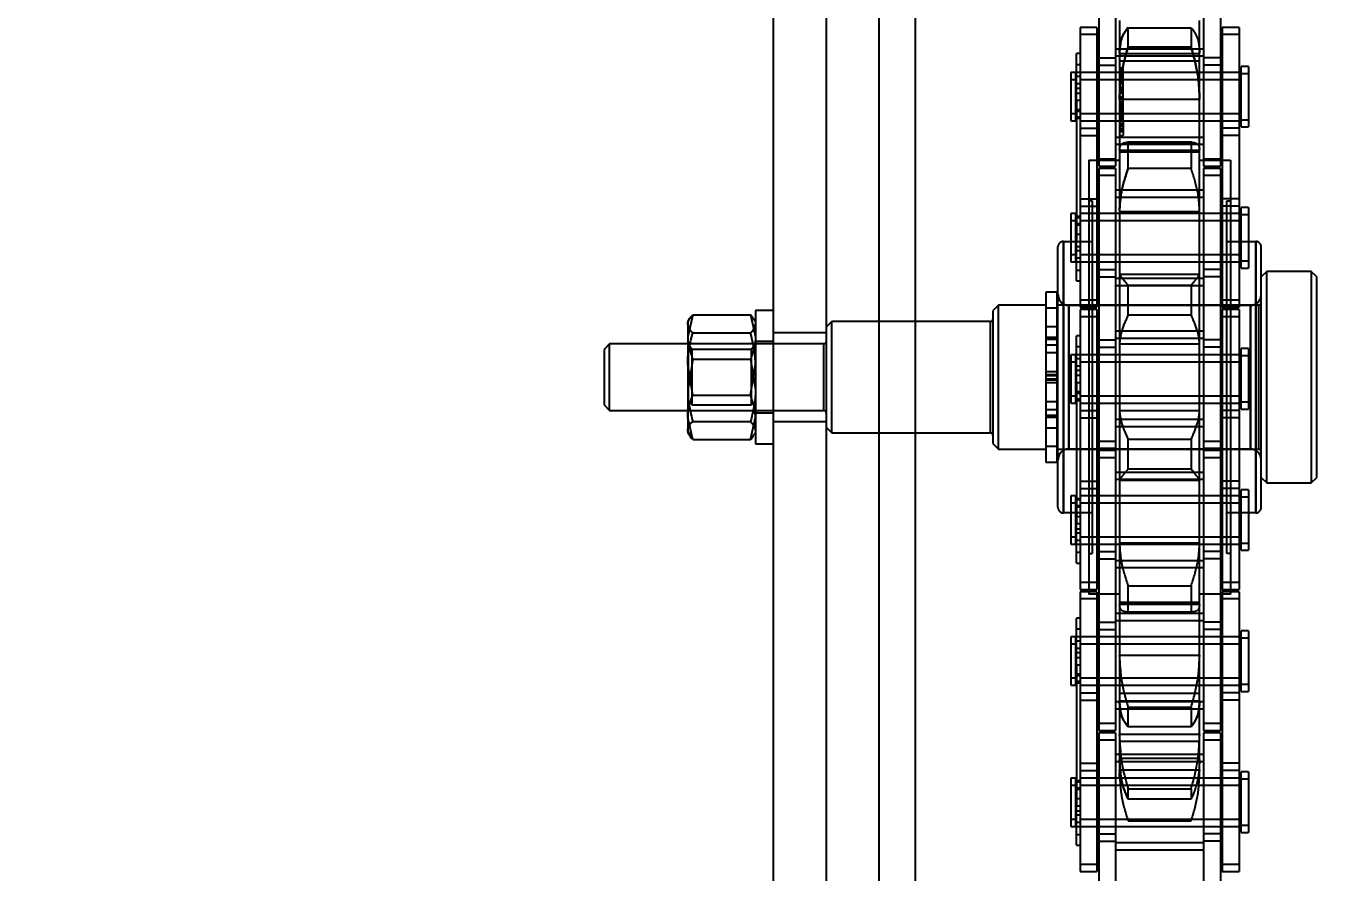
# Model space of a CAD drawing. Header units: metres. Extents: x 0 to 63075, y 0 to 44550.
# Drawn here: x 13701.7 to 13819.8, y 28274.4 to 28350.6 of the extents above; entities that cross this region are included whole.
import ezdxf

# ---------------------------------------------------------------- set-up
doc = ezdxf.new("R2010")
doc.units = ezdxf.units.M
doc.header["$LTSCALE"] = 75
doc.linetypes.add('HIDDEN2', pattern=[4.7625, 3.175, -1.5875])
for name, color, linetype in [('18_COTAS', 7, 'Continuous'), ('SDM', 7, 'Continuous'), ('SL4', 4, 'Continuous'), ('ST1', 7, 'HIDDEN2')]:
    doc.layers.add(name, color=color, linetype=linetype)
doc.styles.add('ROMANS', font='ROMANS.SHX')
doc.dimstyles.new('75___1-75', dxfattribs={"dimscale": 75, "dimtxt": 2.5, "dimasz": 2, "dimexe": 1.5, "dimexo": 1, "dimgap": 0.5, "dimtad": 1, "dimdec": 0, "dimzin": 12, "dimtxsty": 'ROMANS', "dimcen": 0, "dimclrd": 256, "dimclre": 256, "dimclrt": 3, "dimazin": 3, "dimtfac": 1, "dimtdec": 0, "dimtmove": 0, "dimatfit": 0, "dimfxl": 1, "dimlwd": -1, "dimlwe": -1, "dimarcsym": 0})

# ---------------------------------------------------------------- blocks, each defined once
blk = doc.blocks.new('*D27')
at = {"layer": '18_COTAS', "transparency": 16777216}
for p, q in [((12131.24, 27878.33), (12131.24, 30705.37)), ((13913.74, 30509.57), (13913.74, 30705.37)), ((11981.24, 30592.87), (11122.31, 30592.87)), ((13913.74, 30592.87), (12131.24, 30592.87)), ((14063.74, 30592.87), (14213.74, 30592.87))]:
    blk.add_line(p, q, dxfattribs=at)
for points in [[(11981.24, 30617.87), (11981.24, 30567.87), (12131.24, 30592.87)], [(14063.74, 30617.87), (14063.74, 30567.87), (13913.74, 30592.87)]]:
    blk.add_solid(points, dxfattribs=at)
at = {"layer": 'Defpoints', "color": 0, "transparency": 16777216}
for p in [(13913.74, 30592.87), (13913.74, 30434.57), (12131.24, 27803.33)]:
    blk.add_point(p, dxfattribs=at)
at = {"layer": '18_COTAS', "color": 3, "transparency": 16777216, "insert": (11476.78, 30724.12), "char_height": 187.5, "attachment_point": 5, "style": 'ROMANS'}
blk.add_mtext('1782', dxfattribs=at)
blk = doc.blocks.new('A$C429c7d53')
at = {"layer": 'SL4'}
for p, q in [((48.23, 2334.74), (48.23, 1009.76)), ((57.76, 1009.76), (57.76, 2334.74)), ((48.23, 1234.92), (46.63, 1234.92)), ((46.63, 1234.92), (46.63, 1222.92)), ((40.66, 1234.13), (40.54, 1233.92)), ((40.54, 1233.92), (40.54, 1233.72)), ((40.54, 1233.72), (40.54, 1230.09)), ((40.98, 1234.53), (46.19, 1234.53)), ((46.47, 1234.12), (46.19, 1234.53)), ((46.63, 1233.92), (46.51, 1234.13)), ((40.98, 1232.9), (46.19, 1232.9)), ((33.5, 1231.92), (33, 1231.42)), ((33, 1231.42), (33, 1226.42)), ((40.54, 1231.92), (33.5, 1231.92)), ((33.5, 1225.92), (33.5, 1231.92)), ((40.98, 1227.29), (40.54, 1230.09)), ((40.54, 1230.09), (40.54, 1225.3)), ((46.19, 1227.29), (46.63, 1230.09)), ((33, 1226.42), (33.5, 1225.92)), ((40.98, 1227.29), (46.19, 1227.29)), ((33.5, 1225.92), (40.54, 1225.92)), ((40.98, 1223.31), (40.54, 1225.3)), ((40.54, 1225.3), (40.54, 1223.92)), ((46.19, 1223.31), (46.63, 1225.3)), ((40.54, 1223.92), (40.66, 1223.71)), ((40.98, 1223.31), (46.19, 1223.31)), ((46.51, 1223.71), (46.63, 1223.92)), ((46.63, 1222.92), (48.23, 1222.92))]:
    blk.add_line(p, q, dxfattribs=at)
for points, knots in [([(40.54, 1233.72), (40.54, 1233.79), (40.57, 1234.07), (40.81, 1234.34), (40.98, 1234.53)], [0, 0, 0, 0, 0.2686336, 1, 1, 1, 1]), ([(40.98, 1232.9), (40.91, 1232.97), (40.65, 1233.23), (40.59, 1233.51), (40.54, 1233.72)], [0, 0, 0, 0, 0.257551, 1, 1, 1, 1]), ([(46.19, 1232.9), (46.26, 1232.97), (46.52, 1233.23), (46.58, 1233.51), (46.63, 1233.72)], [0, 0, 0, 0, 0.257551, 1, 1, 1, 1]), ([(40.54, 1230.09), (40.54, 1230.16), (40.54, 1231.11), (40.77, 1232.04), (40.98, 1232.9)], [0, 0, 0, 0, 0.070201, 1, 1, 1, 1]), ([(46.63, 1230.09), (46.63, 1230.16), (46.63, 1231.11), (46.4, 1232.04), (46.19, 1232.9)], [0, 0, 0, 0, 0.070201, 1, 1, 1, 1]), ([(40.54, 1225.3), (40.54, 1225.34), (40.54, 1226.02), (40.77, 1226.67), (40.98, 1227.29)], [0, 0, 0, 0, 0.070201, 1, 1, 1, 1]), ([(46.63, 1225.3), (46.63, 1225.34), (46.63, 1226.02), (46.4, 1226.67), (46.19, 1227.29)], [0, 0, 0, 0, 0.070201, 1, 1, 1, 1]), ([(40.98, 1223.31), (40.91, 1223.38), (40.77, 1223.51), (40.73, 1223.65), (40.71, 1223.72)], [0, 0, 0, 0, 0.512853, 1, 1, 1, 1]), ([(46.19, 1223.31), (46.26, 1223.38), (46.4, 1223.51), (46.44, 1223.65), (46.46, 1223.72)], [0, 0, 0, 0, 0.512853, 1, 1, 1, 1])]:
    blk.add_open_spline(points, degree=3, knots=knots, dxfattribs=at)
at = {"layer": 'ST1'}
for p, q in [((53, 2334.74), (53, 1009.76)), ((57.76, 1009.76), (57.76, 2334.74)), ((61, 2334.74), (61, 1009.76)), ((77.52, 1263.36), (77.52, 1257.01)), ((79.03, 1263.36), (79.03, 1257.01)), ((86.96, 1263.36), (86.96, 1257.01)), ((88.49, 1263.36), (88.49, 1257.01)), ((79.39, 1261.04), (79.39, 1258.12)), ((86.6, 1258.12), (86.6, 1261.04)), ((75.84, 1260.41), (75.84, 1259.76)), ((77.36, 1260.41), (75.84, 1260.41)), ((75.84, 1259.76), (75.84, 1250.66)), ((77.36, 1259.76), (75.84, 1259.76)), ((77.36, 1260.41), (77.36, 1259.76)), ((77.36, 1259.76), (77.36, 1250.66)), ((80.16, 1258.62), (80.16, 1260.38)), ((80.16, 1260.38), (85.84, 1260.38)), ((85.84, 1260.38), (85.84, 1258.62)), ((88.64, 1260.41), (88.64, 1259.76)), ((90.16, 1260.41), (88.64, 1260.41)), ((88.64, 1259.76), (88.64, 1250.66)), ((90.16, 1259.76), (88.64, 1259.76)), ((90.16, 1260.41), (90.16, 1259.76)), ((90.16, 1259.76), (90.16, 1250.66)), ((86.96, 1258.45), (79.03, 1258.45)), ((85.84, 1258.62), (80.16, 1258.62)), ((75.51, 1257.07), (75.51, 1258.04)), ((75.84, 1258.04), (75.51, 1258.04)), ((77.52, 1257.67), (79.03, 1257.67)), ((86.96, 1257.8), (79.03, 1257.8)), ((79.39, 1258.12), (79.39, 1254.05)), ((79.39, 1258.04), (86.6, 1258.04)), ((79.39, 1257.38), (86.6, 1257.38)), ((86.6, 1254.05), (86.6, 1258.12)), ((88.49, 1257.67), (86.96, 1257.67)), ((75, 1256.34), (75, 1255.68)), ((75.47, 1256.34), (75, 1256.34)), ((75.47, 1255.68), (75.47, 1256.34)), ((75.84, 1255.97), (75.47, 1255.97)), ((75.51, 1257.07), (75.84, 1257.07)), ((75.51, 1253.84), (75.51, 1257.07)), ((77.36, 1256.34), (75.51, 1256.34)), ((90.34, 1256.34), (75.84, 1256.34)), ((77.52, 1257.01), (79.03, 1257.01)), ((77.52, 1257.01), (77.52, 1247.92)), ((79.03, 1256.34), (77.52, 1256.34)), ((86.96, 1256.34), (79.03, 1256.34)), ((79.03, 1257.01), (79.03, 1247.92)), ((79.73, 1256.72), (79.39, 1256.72)), ((79.73, 1256.71), (79.39, 1256.71)), ((79.73, 1256.69), (79.39, 1256.69)), ((79.73, 1256.68), (79.39, 1256.68)), ((79.73, 1256.56), (79.39, 1256.56)), ((79.73, 1256.52), (79.39, 1256.52)), ((79.73, 1256.48), (79.39, 1256.48)), ((79.73, 1256.45), (79.39, 1256.45)), ((79.73, 1256.36), (79.39, 1256.36)), ((79.73, 1256.12), (79.39, 1256.12)), ((79.73, 1256.69), (79.73, 1256.72)), ((79.73, 1256.48), (79.73, 1256.69)), ((79.73, 1256.45), (79.73, 1256.48)), ((79.73, 1256.12), (79.73, 1256.45)), ((79.73, 1256.04), (79.73, 1256.12)), ((79.73, 1255.75), (79.73, 1256.04)), ((88.49, 1257.01), (86.96, 1257.01)), ((86.96, 1257.01), (86.96, 1247.92)), ((88.49, 1256.34), (86.96, 1256.34)), ((88.49, 1257.01), (88.49, 1247.92)), ((90.16, 1256.34), (88.64, 1256.34)), ((90.34, 1256.23), (90.34, 1256.89)), ((91, 1256.89), (90.34, 1256.89)), ((90.34, 1251.44), (90.34, 1256.23)), ((91, 1256.23), (90.34, 1256.23)), ((91, 1256.89), (91, 1256.23)), ((91, 1256.23), (91, 1251.44)), ((75, 1255.68), (75, 1251.99)), ((75.47, 1255.68), (75, 1255.68)), ((75.47, 1251.99), (75.47, 1255.68)), ((75.84, 1255.31), (75.47, 1255.31)), ((75.51, 1254.94), (75.84, 1254.94)), ((77.36, 1255.68), (75.84, 1255.68)), ((90.34, 1255.68), (75.84, 1255.68)), ((79.03, 1255.68), (77.52, 1255.68)), ((86.96, 1255.68), (79.03, 1255.68)), ((79.73, 1255.87), (79.39, 1255.87)), ((79.73, 1255.85), (79.39, 1255.85)), ((79.73, 1255.75), (79.39, 1255.75)), ((79.73, 1255.62), (79.39, 1255.62)), ((79.73, 1255.5), (79.39, 1255.5)), ((79.73, 1255.45), (79.39, 1255.45)), ((79.73, 1255.41), (79.39, 1255.41)), ((79.73, 1255.36), (79.39, 1255.36)), ((79.73, 1255.34), (79.39, 1255.34)), ((79.73, 1255), (79.39, 1255)), ((79.73, 1254.98), (79.39, 1254.98)), ((79.73, 1254.91), (79.39, 1254.91)), ((79.73, 1254.9), (79.39, 1254.9)), ((79.73, 1254.88), (79.39, 1254.88)), ((79.73, 1254.86), (79.39, 1254.86)), ((79.73, 1254.81), (79.39, 1254.81)), ((79.73, 1254.75), (79.39, 1254.75)), ((79.73, 1254.91), (79.73, 1255.75)), ((79.73, 1254.52), (79.73, 1254.91)), ((88.49, 1255.68), (86.96, 1255.68)), ((90.16, 1255.68), (88.64, 1255.68)), ((75.51, 1254.49), (75.84, 1254.49)), ((75.51, 1253.84), (75.84, 1253.84)), ((75.51, 1253.84), (75.51, 1241.14)), ((79.73, 1254.67), (79.39, 1254.67)), ((79.73, 1254.63), (79.39, 1254.63)), ((79.73, 1254.52), (79.39, 1254.52)), ((79.73, 1254.5), (79.39, 1254.5)), ((79.73, 1254.48), (79.39, 1254.48)), ((79.73, 1254.44), (79.39, 1254.44)), ((79.73, 1254.14), (79.39, 1254.14)), ((79.73, 1254.08), (79.39, 1254.08)), ((79.39, 1254.05), (79.39, 1253.94)), ((79.39, 1253.94), (79.39, 1254.05)), ((79.73, 1254.03), (79.39, 1254.03)), ((79.39, 1253.94), (86.6, 1253.94)), ((79.39, 1253.94), (79.39, 1249.39)), ((79.73, 1253.69), (79.39, 1253.69)), ((79.73, 1252.09), (79.73, 1254.52)), ((86.6, 1253.94), (86.6, 1254.05)), ((86.6, 1254.05), (86.6, 1253.94)), ((86.6, 1249.39), (86.6, 1253.94)), ((75, 1252.65), (75.47, 1252.65)), ((75.47, 1253.02), (75.84, 1253.02)), ((75.51, 1252.87), (75.84, 1252.87)), ((75.84, 1252.65), (77.36, 1252.65)), ((75.84, 1252.65), (90.34, 1252.65)), ((77.52, 1252.65), (79.03, 1252.65)), ((79.03, 1252.65), (86.96, 1252.65)), ((79.73, 1253.53), (79.39, 1253.53)), ((79.73, 1253.4), (79.39, 1253.4)), ((79.73, 1253.39), (79.39, 1253.39)), ((79.73, 1253.37), (79.39, 1253.37)), ((79.73, 1253.36), (79.39, 1253.36)), ((79.73, 1253.34), (79.39, 1253.34)), ((79.73, 1253.25), (79.39, 1253.25)), ((79.73, 1253.25), (79.39, 1253.25)), ((79.73, 1253.23), (79.39, 1253.23)), ((79.73, 1253.22), (79.39, 1253.22)), ((79.73, 1253.19), (79.39, 1253.19)), ((79.73, 1253.15), (79.39, 1253.15)), ((79.73, 1253.12), (79.39, 1253.12)), ((79.73, 1253.11), (79.39, 1253.11)), ((79.73, 1253.08), (79.39, 1253.08)), ((79.73, 1252.98), (79.39, 1252.98)), ((79.73, 1252.93), (79.39, 1252.93)), ((79.73, 1252.85), (79.39, 1252.85)), ((79.73, 1252.77), (79.39, 1252.77)), ((79.73, 1252.67), (79.39, 1252.67)), ((79.73, 1252.6), (79.39, 1252.6)), ((79.73, 1252.6), (79.39, 1252.6)), ((79.73, 1252.58), (79.39, 1252.58)), ((79.73, 1252.48), (79.39, 1252.48)), ((79.73, 1252.47), (79.39, 1252.47)), ((79.73, 1252.46), (79.39, 1252.46)), ((79.39, 1252.46), (79.73, 1252.46)), ((79.73, 1252.38), (79.39, 1252.38)), ((86.96, 1252.65), (88.49, 1252.65)), ((88.64, 1252.65), (90.16, 1252.65)), ((75, 1251.99), (75.47, 1251.99)), ((75.47, 1252.36), (75.84, 1252.36)), ((75.51, 1252.22), (75.84, 1252.22)), ((75.84, 1251.99), (77.36, 1251.99)), ((75.84, 1251.99), (90.34, 1251.99)), ((75.84, 1251.32), (77.36, 1251.32)), ((77.52, 1251.99), (79.03, 1251.99)), ((79.03, 1251.99), (86.96, 1251.99)), ((79.73, 1252.35), (79.39, 1252.35)), ((79.73, 1252.35), (79.39, 1252.35)), ((79.73, 1252.27), (79.39, 1252.27)), ((79.73, 1252.21), (79.39, 1252.21)), ((79.73, 1252.21), (79.39, 1252.21)), ((79.73, 1252.2), (79.39, 1252.2)), ((79.73, 1252.15), (79.39, 1252.15)), ((79.39, 1252.15), (79.73, 1252.15)), ((79.73, 1252.09), (79.39, 1252.09)), ((79.73, 1251.76), (79.39, 1251.76)), ((79.73, 1251.67), (79.39, 1251.67)), ((79.73, 1251.62), (79.39, 1251.62)), ((79.73, 1251.52), (79.39, 1251.52)), ((79.73, 1251.29), (79.39, 1251.29)), ((79.73, 1252.09), (79.73, 1251.67)), ((79.73, 1251.67), (79.73, 1251.52)), ((79.73, 1251.52), (79.73, 1250.68)), ((86.96, 1251.99), (88.49, 1251.99)), ((88.64, 1251.99), (90.16, 1251.99)), ((90.16, 1251.32), (88.64, 1251.32)), ((90.34, 1252.09), (91, 1252.09)), ((90.34, 1251.44), (91, 1251.44)), ((75.84, 1250.66), (77.36, 1250.66)), ((75.84, 1250.66), (75.84, 1244.31)), ((77.36, 1250.66), (77.36, 1244.31)), ((79.03, 1250.53), (86.96, 1250.53)), ((79.73, 1251.12), (79.39, 1251.12)), ((79.39, 1251.02), (79.73, 1251.02)), ((79.39, 1250.68), (79.73, 1250.68)), ((85.9, 1250.07), (80.1, 1250.07)), ((80.16, 1247.69), (80.16, 1250.07)), ((80.16, 1250.07), (85.84, 1250.07)), ((85.84, 1250.07), (85.84, 1247.69)), ((90.16, 1250.66), (88.64, 1250.66)), ((88.64, 1250.66), (88.64, 1244.31)), ((90.16, 1250.66), (90.16, 1244.31)), ((79.03, 1249.88), (86.96, 1249.88)), ((79.39, 1249.39), (79.39, 1243.91)), ((79.39, 1249.36), (86.6, 1249.36)), ((79.39, 1249.21), (86.6, 1249.21)), ((86.6, 1243.91), (86.6, 1249.39)), ((76.62, 1248.46), (76.62, 1209.38)), ((76.62, 1248.46), (79.39, 1248.46)), ((77.52, 1248.57), (79.03, 1248.57)), ((77.52, 1247.92), (79.03, 1247.92)), ((77.52, 1247.71), (77.52, 1247.06)), ((79.03, 1247.71), (77.52, 1247.71)), ((79.03, 1247.71), (79.03, 1247.06)), ((85.84, 1247.69), (80.16, 1247.69)), ((86.6, 1248.46), (89.38, 1248.46)), ((86.96, 1248.57), (88.49, 1248.57)), ((86.96, 1247.92), (88.49, 1247.92)), ((86.96, 1247.71), (86.96, 1247.06)), ((88.49, 1247.71), (86.96, 1247.71)), ((88.49, 1247.71), (88.49, 1247.06)), ((89.38, 1248.46), (89.38, 1209.38)), ((77.52, 1247.06), (77.52, 1237.96)), ((79.03, 1247.06), (77.52, 1247.06)), ((79.03, 1247.06), (79.03, 1237.96)), ((86.96, 1247.06), (86.96, 1237.96)), ((88.49, 1247.06), (86.96, 1247.06)), ((88.49, 1247.06), (88.49, 1237.96)), ((86.96, 1245.75), (79.03, 1245.75)), ((75.84, 1244.97), (77.36, 1244.97)), ((75.84, 1244.31), (77.36, 1244.31)), ((75.84, 1244.31), (75.84, 1235.22)), ((76.94, 1244.8), (76.62, 1244.8)), ((76.94, 1244.8), (76.94, 1213.04)), ((77.36, 1244.31), (77.36, 1235.22)), ((86.96, 1245.1), (79.03, 1245.1)), ((90.16, 1244.97), (88.64, 1244.97)), ((90.16, 1244.31), (88.64, 1244.31)), ((88.64, 1244.31), (88.64, 1235.22)), ((89.06, 1244.8), (89.38, 1244.8)), ((89.06, 1213.04), (89.06, 1244.8)), ((90.16, 1244.31), (90.16, 1235.22)), ((90.34, 1243.53), (90.34, 1244.19)), ((91, 1244.19), (90.34, 1244.19)), ((91, 1244.19), (91, 1243.53)), ((75, 1243.64), (75, 1242.98)), ((75.47, 1243.64), (75, 1243.64)), ((75, 1242.98), (75, 1239.29)), ((75.47, 1242.98), (75, 1242.98)), ((75.47, 1242.98), (75.47, 1243.64)), ((75.84, 1243.27), (75.47, 1243.27)), ((75.47, 1239.29), (75.47, 1242.98)), ((75.51, 1243.41), (75.84, 1243.41)), ((77.36, 1243.64), (75.84, 1243.64)), ((90.34, 1243.64), (75.84, 1243.64)), ((77.36, 1242.98), (75.84, 1242.98)), ((90.34, 1242.98), (75.84, 1242.98)), ((79.03, 1243.64), (77.52, 1243.64)), ((79.03, 1242.98), (77.52, 1242.98)), ((86.96, 1243.64), (79.03, 1243.64)), ((86.96, 1242.98), (79.03, 1242.98)), ((79.39, 1243.91), (79.39, 1243.82)), ((79.39, 1243.82), (86.6, 1243.82)), ((79.39, 1243.82), (79.39, 1238.2)), ((86.6, 1243.82), (86.6, 1243.91)), ((86.6, 1238.2), (86.6, 1243.82)), ((88.49, 1243.64), (86.96, 1243.64)), ((88.49, 1242.98), (86.96, 1242.98)), ((90.16, 1243.64), (88.64, 1243.64)), ((90.16, 1242.98), (88.64, 1242.98)), ((90.34, 1238.74), (90.34, 1243.53)), ((91, 1243.53), (90.34, 1243.53)), ((91, 1243.53), (91, 1238.74)), ((75.84, 1242.61), (75.47, 1242.61)), ((75.51, 1242.76), (75.84, 1242.76)), ((75.51, 1241.79), (75.84, 1241.79)), ((73.85, 1217.19), (73.85, 1240.65)), ((74.34, 1216.71), (74.34, 1241.14)), ((74.34, 1241.14), (76.94, 1241.14)), ((74.34, 1241.14), (74.34, 1216.71)), ((75.51, 1241.14), (75.84, 1241.14)), ((75.51, 1237.58), (75.51, 1241.14)), ((75.51, 1240.68), (75.84, 1240.68)), ((89.06, 1241.14), (91.66, 1241.14)), ((91.66, 1216.71), (91.66, 1241.14)), ((91.66, 1241.14), (91.66, 1216.71)), ((92.14, 1217.19), (92.14, 1240.65)), ((75, 1239.95), (75.47, 1239.95)), ((75.47, 1240.32), (75.84, 1240.32)), ((75.47, 1239.66), (75.84, 1239.66)), ((75.84, 1239.95), (77.36, 1239.95)), ((75.84, 1239.95), (90.34, 1239.95)), ((77.52, 1239.95), (79.03, 1239.95)), ((79.03, 1239.95), (86.96, 1239.95)), ((86.96, 1239.95), (88.49, 1239.95)), ((88.64, 1239.95), (90.16, 1239.95)), ((90.34, 1239.39), (91, 1239.39)), ((75, 1239.29), (75.47, 1239.29)), ((75.51, 1239.29), (77.36, 1239.29)), ((75.51, 1238.56), (75.84, 1238.56)), ((75.84, 1239.29), (90.34, 1239.29)), ((77.52, 1239.29), (79.03, 1239.29)), ((77.52, 1238.62), (79.03, 1238.62)), ((79.03, 1239.29), (86.96, 1239.29)), ((86.96, 1239.29), (88.49, 1239.29)), ((88.49, 1238.62), (86.96, 1238.62)), ((88.64, 1239.29), (90.16, 1239.29)), ((90.34, 1238.74), (91, 1238.74)), ((92.64, 1238.44), (92.14, 1237.94)), ((92.64, 1219.4), (92.64, 1238.44)), ((96.64, 1238.44), (92.64, 1238.44)), ((96.64, 1238.44), (96.64, 1219.4)), ((97.14, 1237.94), (96.64, 1238.44)), ((75.51, 1237.58), (75.84, 1237.58)), ((77.52, 1237.96), (79.03, 1237.96)), ((77.52, 1237.96), (77.52, 1231.61)), ((79.03, 1237.83), (86.96, 1237.83)), ((79.03, 1237.18), (86.96, 1237.18)), ((79.03, 1237.96), (79.03, 1231.61)), ((79.39, 1238.2), (79.39, 1231.96)), ((79.39, 1238.2), (79.39, 1238.2)), ((79.39, 1238.2), (86.6, 1238.2)), ((80.16, 1234.5), (80.16, 1237.2)), ((80.16, 1237.2), (85.84, 1237.2)), ((85.84, 1237.2), (85.84, 1234.5)), ((86.6, 1231.96), (86.6, 1238.2)), ((86.6, 1238.2), (86.6, 1238.2)), ((88.49, 1237.96), (86.96, 1237.96)), ((86.96, 1237.96), (86.96, 1231.61)), ((88.49, 1237.96), (88.49, 1231.61)), ((97.14, 1219.9), (97.14, 1237.94)), ((72.75, 1236.56), (72.75, 1221.28)), ((73.75, 1236.56), (72.75, 1236.56)), ((73.75, 1236.56), (73.75, 1221.28)), ((75.84, 1235.87), (77.36, 1235.87)), ((88.64, 1235.87), (90.16, 1235.87)), ((68.5, 1235.4), (68, 1234.89)), ((68, 1234.89), (68, 1222.94)), ((68.5, 1222.44), (68.5, 1235.4)), ((72.75, 1235.4), (68.5, 1235.4)), ((73.85, 1235.12), (72.75, 1235.12)), ((73.75, 1235.12), (72.75, 1235.12)), ((91.89, 1235.4), (73.85, 1235.4)), ((91.17, 1235.4), (74.83, 1235.4)), ((74.83, 1235.37), (74.83, 1222.47)), ((91.17, 1235.37), (74.83, 1235.37)), ((74.83, 1222.47), (74.83, 1235.37)), ((75.84, 1235.22), (77.36, 1235.22)), ((75.84, 1235.01), (75.84, 1234.36)), ((77.36, 1235.01), (75.84, 1235.01)), ((77.36, 1235.01), (77.36, 1234.36)), ((88.64, 1235.22), (90.16, 1235.22)), ((88.64, 1235.01), (88.64, 1234.36)), ((90.16, 1235.01), (88.64, 1235.01)), ((90.16, 1235.01), (90.16, 1234.36)), ((91.17, 1235.37), (91.17, 1222.47)), ((91.17, 1222.47), (91.17, 1235.37)), ((91.89, 1235.4), (91.89, 1222.44)), ((40.98, 1234.53), (40.54, 1232.54)), ((46.19, 1234.53), (46.63, 1232.54)), ((53.5, 1233.92), (53, 1233.42)), ((53.5, 1223.92), (53.5, 1233.92)), ((67.75, 1233.92), (53.5, 1233.92)), ((67.75, 1233.92), (67.75, 1223.97)), ((75.84, 1234.36), (75.84, 1225.26)), ((77.36, 1234.36), (75.84, 1234.36)), ((77.36, 1234.36), (77.36, 1225.26)), ((85.84, 1234.5), (80.16, 1234.5)), ((88.64, 1234.36), (88.64, 1225.26)), ((90.16, 1234.36), (88.64, 1234.36)), ((90.16, 1234.36), (90.16, 1225.26)), ((53, 1232.92), (48.23, 1232.92)), ((53, 1233.42), (53, 1224.42)), ((72.75, 1233.47), (73.75, 1233.47)), ((72.75, 1232.52), (73.75, 1232.52)), ((72.75, 1232.34), (73.75, 1232.34)), ((75.51, 1231.67), (75.51, 1232.64)), ((75.84, 1232.64), (75.51, 1232.64)), ((86.96, 1233.05), (79.03, 1233.05)), ((86.96, 1232.4), (79.03, 1232.4)), ((52.75, 1231.92), (40.54, 1231.92)), ((40.56, 1231.92), (40.54, 1231.92)), ((40.56, 1231.92), (40.56, 1225.92)), ((40.91, 1231.42), (40.56, 1231.92)), ((40.91, 1231.42), (40.91, 1226.42)), ((46.28, 1231.42), (40.91, 1231.42)), ((46.63, 1231.92), (46.28, 1231.42)), ((46.28, 1226.42), (46.28, 1231.42)), ((48.23, 1232.12), (46.63, 1232.12)), ((52.75, 1231.92), (52.75, 1225.92)), ((72.75, 1231.82), (73.75, 1231.82)), ((75.51, 1231.67), (75.84, 1231.67)), ((75.51, 1228.44), (75.51, 1231.67)), ((77.52, 1232.27), (79.03, 1232.27)), ((77.52, 1231.61), (79.03, 1231.61)), ((77.52, 1231.61), (77.52, 1222.52)), ((79.03, 1231.61), (79.03, 1222.52)), ((79.39, 1231.96), (79.39, 1231.91)), ((79.39, 1231.91), (86.6, 1231.91)), ((79.39, 1231.91), (79.39, 1225.93)), ((86.6, 1231.91), (86.6, 1231.96)), ((86.6, 1225.93), (86.6, 1231.91)), ((88.49, 1232.27), (86.96, 1232.27)), ((88.49, 1231.61), (86.96, 1231.61)), ((86.96, 1231.61), (86.96, 1222.52)), ((88.49, 1231.61), (88.49, 1222.52)), ((90.34, 1230.83), (90.34, 1231.49)), ((91, 1231.49), (90.34, 1231.49)), ((91, 1231.49), (91, 1230.83)), ((40.98, 1230.55), (40.54, 1227.75)), ((40.98, 1230.55), (46.19, 1230.55)), ((46.19, 1230.55), (46.63, 1227.75)), ((73.75, 1231.12), (72.75, 1231.12)), ((75, 1230.94), (75, 1230.28)), ((75.47, 1230.94), (75, 1230.94)), ((75, 1230.28), (75, 1226.59)), ((75.47, 1230.28), (75, 1230.28)), ((75.47, 1230.28), (75.47, 1230.94)), ((75.84, 1230.57), (75.47, 1230.57)), ((75.47, 1226.59), (75.47, 1230.28)), ((77.36, 1230.94), (75.51, 1230.94)), ((90.34, 1230.94), (75.84, 1230.94)), ((77.36, 1230.28), (75.84, 1230.28)), ((90.34, 1230.28), (75.84, 1230.28)), ((79.03, 1230.94), (77.52, 1230.94)), ((79.03, 1230.28), (77.52, 1230.28)), ((86.96, 1230.94), (79.03, 1230.94)), ((86.96, 1230.28), (79.03, 1230.28)), ((88.49, 1230.94), (86.96, 1230.94)), ((88.49, 1230.28), (86.96, 1230.28)), ((90.16, 1230.94), (88.64, 1230.94)), ((90.16, 1230.28), (88.64, 1230.28)), ((90.34, 1226.04), (90.34, 1230.83)), ((91, 1230.83), (90.34, 1230.83)), ((91, 1230.83), (91, 1226.04)), ((72.75, 1229.42), (73.75, 1229.42)), ((72.75, 1229.17), (73.75, 1229.17)), ((72.75, 1229.08), (73.75, 1229.08)), ((75.84, 1229.91), (75.47, 1229.91)), ((75.51, 1229.54), (75.84, 1229.54)), ((75.51, 1229.09), (75.84, 1229.09)), ((72.75, 1228.76), (73.75, 1228.76)), ((72.75, 1228.67), (73.75, 1228.67)), ((73.75, 1228.42), (72.75, 1228.42)), ((75.47, 1227.62), (75.84, 1227.62)), ((75.51, 1228.44), (75.84, 1228.44)), ((75.51, 1228.44), (75.51, 1215.74)), ((40.91, 1226.42), (46.28, 1226.42)), ((72.75, 1226.72), (73.75, 1226.72)), ((75, 1227.25), (75.47, 1227.25)), ((75, 1226.59), (75.47, 1226.59)), ((75.47, 1226.96), (75.84, 1226.96)), ((75.51, 1227.47), (75.84, 1227.47)), ((75.51, 1226.82), (75.84, 1226.82)), ((75.84, 1227.25), (77.36, 1227.25)), ((75.84, 1227.25), (90.34, 1227.25)), ((75.84, 1226.59), (77.36, 1226.59)), ((75.84, 1226.59), (90.34, 1226.59)), ((77.52, 1227.25), (79.03, 1227.25)), ((77.52, 1226.59), (79.03, 1226.59)), ((79.03, 1227.25), (86.96, 1227.25)), ((79.03, 1226.59), (86.96, 1226.59)), ((86.96, 1227.25), (88.49, 1227.25)), ((86.96, 1226.59), (88.49, 1226.59)), ((88.64, 1227.25), (90.16, 1227.25)), ((88.64, 1226.59), (90.16, 1226.59)), ((90.34, 1226.69), (91, 1226.69)), ((40.54, 1225.92), (52.75, 1225.92)), ((40.54, 1225.92), (40.56, 1225.92)), ((46.63, 1225.72), (48.23, 1225.72)), ((72.75, 1226.02), (73.75, 1226.02)), ((72.75, 1225.5), (73.75, 1225.5)), ((72.75, 1225.32), (73.75, 1225.32)), ((75.84, 1225.92), (77.36, 1225.92)), ((75.84, 1225.26), (77.36, 1225.26)), ((75.84, 1225.26), (75.84, 1218.91)), ((77.36, 1225.26), (77.36, 1218.91)), ((79.39, 1225.93), (79.39, 1225.88)), ((79.39, 1225.93), (86.6, 1225.93)), ((79.39, 1225.88), (79.39, 1219.64)), ((86.6, 1225.88), (86.6, 1225.93)), ((86.6, 1219.64), (86.6, 1225.88)), ((90.16, 1225.92), (88.64, 1225.92)), ((90.16, 1225.26), (88.64, 1225.26)), ((88.64, 1225.26), (88.64, 1218.91)), ((90.16, 1225.26), (90.16, 1218.91)), ((90.34, 1226.04), (91, 1226.04)), ((40.71, 1223.72), (40.54, 1224.12)), ((40.98, 1224.94), (46.19, 1224.94)), ((48.23, 1224.92), (53, 1224.92)), ((53, 1224.42), (53.5, 1223.92)), ((72.75, 1224.37), (73.75, 1224.37)), ((79.03, 1225.13), (86.96, 1225.13)), ((79.03, 1224.48), (86.96, 1224.48)), ((53.5, 1223.92), (67.75, 1223.92)), ((68, 1222.94), (68.5, 1222.44)), ((77.52, 1223.17), (79.03, 1223.17)), ((80.16, 1220.64), (80.16, 1223.34)), ((80.16, 1223.34), (85.84, 1223.34)), ((85.84, 1223.34), (85.84, 1220.64)), ((86.96, 1223.17), (88.49, 1223.17)), ((68.5, 1222.44), (72.75, 1222.44)), ((72.75, 1222.72), (73.85, 1222.72)), ((72.75, 1222.72), (73.75, 1222.72)), ((73.85, 1222.44), (91.89, 1222.44)), ((74.83, 1222.47), (91.17, 1222.47)), ((74.83, 1222.44), (91.17, 1222.44)), ((77.52, 1222.52), (79.03, 1222.52)), ((77.52, 1222.31), (77.52, 1221.66)), ((79.03, 1222.31), (77.52, 1222.31)), ((79.03, 1222.31), (79.03, 1221.66)), ((86.96, 1222.52), (88.49, 1222.52)), ((86.96, 1222.31), (86.96, 1221.66)), ((88.49, 1222.31), (86.96, 1222.31)), ((88.49, 1222.31), (88.49, 1221.66)), ((72.75, 1221.28), (73.75, 1221.28)), ((77.52, 1221.66), (77.52, 1212.56)), ((79.03, 1221.66), (77.52, 1221.66)), ((79.03, 1221.66), (79.03, 1212.56)), ((85.84, 1220.64), (80.16, 1220.64)), ((86.96, 1221.66), (86.96, 1212.56)), ((88.49, 1221.66), (86.96, 1221.66)), ((88.49, 1221.66), (88.49, 1212.56)), ((75.84, 1219.57), (77.36, 1219.57)), ((86.96, 1220.35), (79.03, 1220.35)), ((86.96, 1219.7), (79.03, 1219.7)), ((79.39, 1219.64), (86.6, 1219.64)), ((79.39, 1219.64), (79.39, 1219.64)), ((79.39, 1219.64), (79.39, 1214.02)), ((86.6, 1219.64), (86.6, 1219.64)), ((86.6, 1214.02), (86.6, 1219.64)), ((90.16, 1219.57), (88.64, 1219.57)), ((92.14, 1219.9), (92.64, 1219.4)), ((92.64, 1219.4), (96.64, 1219.4)), ((96.64, 1219.4), (97.14, 1219.9)), ((75, 1218.24), (75, 1217.58)), ((75.47, 1218.24), (75, 1218.24)), ((75.47, 1217.58), (75.47, 1218.24)), ((75.84, 1218.91), (77.36, 1218.91)), ((75.84, 1218.91), (75.84, 1209.82)), ((77.36, 1218.24), (75.84, 1218.24)), ((90.34, 1218.24), (75.84, 1218.24)), ((77.36, 1218.91), (77.36, 1209.82)), ((79.03, 1218.24), (77.52, 1218.24)), ((86.96, 1218.24), (79.03, 1218.24)), ((88.49, 1218.24), (86.96, 1218.24)), ((90.16, 1218.91), (88.64, 1218.91)), ((88.64, 1218.91), (88.64, 1209.82)), ((90.16, 1218.24), (88.64, 1218.24)), ((90.16, 1218.91), (90.16, 1209.82)), ((90.34, 1218.13), (90.34, 1218.79)), ((91, 1218.79), (90.34, 1218.79)), ((91, 1218.79), (91, 1218.13)), ((75, 1217.58), (75, 1213.89)), ((75.47, 1217.58), (75, 1217.58)), ((75.84, 1217.87), (75.47, 1217.87)), ((75.47, 1213.89), (75.47, 1217.58)), ((75.84, 1217.21), (75.47, 1217.21)), ((75.51, 1218.01), (75.84, 1218.01)), ((75.51, 1217.36), (75.84, 1217.36)), ((77.36, 1217.58), (75.84, 1217.58)), ((90.34, 1217.58), (75.84, 1217.58)), ((79.03, 1217.58), (77.52, 1217.58)), ((86.96, 1217.58), (79.03, 1217.58)), ((88.49, 1217.58), (86.96, 1217.58)), ((90.16, 1217.58), (88.64, 1217.58)), ((90.34, 1213.34), (90.34, 1218.13)), ((91, 1218.13), (90.34, 1218.13)), ((91, 1218.13), (91, 1213.34)), ((76.94, 1216.71), (74.34, 1216.71)), ((75.51, 1216.39), (75.84, 1216.39)), ((91.66, 1216.71), (89.06, 1216.71)), ((75.47, 1214.92), (75.84, 1214.92)), ((75.51, 1215.74), (75.84, 1215.74)), ((75.51, 1212.18), (75.51, 1215.74)), ((75.51, 1215.28), (75.84, 1215.28)), ((75, 1214.55), (75.47, 1214.55)), ((75, 1213.89), (75.47, 1213.89)), ((75.47, 1214.26), (75.84, 1214.26)), ((75.51, 1213.89), (77.36, 1213.89)), ((75.84, 1214.55), (77.36, 1214.55)), ((75.84, 1214.55), (90.34, 1214.55)), ((75.84, 1213.89), (90.34, 1213.89)), ((77.52, 1214.55), (79.03, 1214.55)), ((77.52, 1213.89), (79.03, 1213.89)), ((79.03, 1214.55), (86.96, 1214.55)), ((79.03, 1213.89), (86.96, 1213.89)), ((79.39, 1214.02), (79.39, 1213.93)), ((79.39, 1214.02), (86.6, 1214.02)), ((79.39, 1213.93), (79.39, 1208.45)), ((86.6, 1213.93), (86.6, 1214.02)), ((86.6, 1208.45), (86.6, 1213.93)), ((86.96, 1214.55), (88.49, 1214.55)), ((86.96, 1213.89), (88.49, 1213.89)), ((88.64, 1214.55), (90.16, 1214.55)), ((88.64, 1213.89), (90.16, 1213.89)), ((90.34, 1213.99), (91, 1213.99)), ((75.51, 1213.16), (75.84, 1213.16)), ((76.62, 1213.04), (76.94, 1213.04)), ((77.52, 1213.22), (79.03, 1213.22)), ((77.52, 1212.56), (79.03, 1212.56)), ((77.52, 1212.56), (77.52, 1206.21)), ((79.03, 1212.43), (86.96, 1212.43)), ((79.03, 1212.56), (79.03, 1206.21)), ((88.49, 1213.22), (86.96, 1213.22)), ((88.49, 1212.56), (86.96, 1212.56)), ((86.96, 1212.56), (86.96, 1206.21)), ((88.49, 1212.56), (88.49, 1206.21)), ((89.38, 1213.04), (89.06, 1213.04)), ((90.34, 1213.34), (91, 1213.34)), ((75.51, 1212.18), (75.84, 1212.18)), ((79.03, 1211.78), (86.96, 1211.78)), ((75.84, 1210.47), (77.36, 1210.47)), ((80.16, 1207.77), (80.16, 1210.15)), ((80.16, 1210.15), (85.84, 1210.15)), ((85.84, 1210.15), (85.84, 1207.77)), ((88.64, 1210.47), (90.16, 1210.47)), ((75.84, 1209.82), (77.36, 1209.82)), ((75.84, 1209.61), (75.84, 1208.96)), ((77.36, 1209.61), (75.84, 1209.61)), ((75.84, 1208.96), (75.84, 1199.86)), ((77.36, 1208.96), (75.84, 1208.96)), ((79.39, 1209.38), (76.62, 1209.38)), ((77.36, 1209.61), (77.36, 1208.96)), ((77.36, 1208.96), (77.36, 1199.86)), ((89.38, 1209.38), (86.6, 1209.38)), ((88.64, 1209.82), (90.16, 1209.82)), ((88.64, 1209.61), (88.64, 1208.96)), ((90.16, 1209.61), (88.64, 1209.61)), ((88.64, 1208.96), (88.64, 1199.86)), ((90.16, 1208.96), (88.64, 1208.96)), ((90.16, 1209.61), (90.16, 1208.96)), ((90.16, 1208.96), (90.16, 1199.86)), ((86.96, 1207.65), (79.03, 1207.65)), ((86.6, 1208.63), (79.39, 1208.63)), ((79.39, 1208.48), (86.6, 1208.48)), ((79.39, 1208.45), (79.39, 1203.9)), ((80.1, 1207.77), (85.9, 1207.77)), ((85.84, 1207.77), (80.16, 1207.77)), ((86.6, 1203.9), (86.6, 1208.45)), ((75.51, 1206.27), (75.51, 1207.24)), ((75.84, 1207.24), (75.51, 1207.24)), ((77.52, 1206.87), (79.03, 1206.87)), ((86.96, 1207), (79.03, 1207)), ((88.49, 1206.87), (86.96, 1206.87)), ((75, 1205.54), (75, 1204.88)), ((75.47, 1205.54), (75, 1205.54)), ((75.47, 1204.88), (75.47, 1205.54)), ((75.84, 1205.17), (75.47, 1205.17)), ((75.51, 1206.27), (75.84, 1206.27)), ((75.51, 1203.04), (75.51, 1206.27)), ((77.36, 1205.54), (75.51, 1205.54)), ((90.34, 1205.54), (75.84, 1205.54)), ((77.52, 1206.21), (79.03, 1206.21)), ((77.52, 1206.21), (77.52, 1197.12)), ((79.03, 1205.54), (77.52, 1205.54)), ((86.96, 1205.54), (79.03, 1205.54)), ((79.03, 1206.21), (79.03, 1197.12)), ((88.49, 1206.21), (86.96, 1206.21)), ((86.96, 1206.21), (86.96, 1197.12)), ((88.49, 1205.54), (86.96, 1205.54)), ((88.49, 1206.21), (88.49, 1197.12)), ((90.16, 1205.54), (88.64, 1205.54)), ((90.34, 1205.43), (90.34, 1206.09)), ((91, 1206.09), (90.34, 1206.09)), ((90.34, 1200.64), (90.34, 1205.43)), ((91, 1205.43), (90.34, 1205.43)), ((91, 1206.09), (91, 1205.43)), ((91, 1205.43), (91, 1200.64)), ((75, 1204.88), (75, 1201.19)), ((75.47, 1204.88), (75, 1204.88)), ((75.47, 1201.19), (75.47, 1204.88)), ((75.84, 1204.51), (75.47, 1204.51)), ((75.51, 1204.14), (75.84, 1204.14)), ((77.36, 1204.88), (75.84, 1204.88)), ((90.34, 1204.88), (75.84, 1204.88)), ((79.03, 1204.88), (77.52, 1204.88)), ((86.96, 1204.88), (79.03, 1204.88)), ((88.49, 1204.88), (86.96, 1204.88)), ((90.16, 1204.88), (88.64, 1204.88)), ((75.51, 1203.69), (75.84, 1203.69)), ((75.51, 1203.04), (75.51, 1190.34)), ((75.51, 1203.04), (75.84, 1203.04)), ((79.39, 1203.9), (86.6, 1203.9)), ((79.39, 1203.9), (79.39, 1203.79)), ((79.39, 1203.79), (79.39, 1203.9)), ((79.39, 1203.79), (79.39, 1199.72)), ((86.6, 1203.79), (86.6, 1203.9)), ((86.6, 1203.9), (86.6, 1203.79)), ((86.6, 1199.72), (86.6, 1203.79)), ((75, 1201.85), (75.47, 1201.85)), ((75.47, 1202.22), (75.84, 1202.22)), ((75.51, 1202.07), (75.84, 1202.07)), ((75.84, 1201.85), (77.36, 1201.85)), ((75.84, 1201.85), (90.34, 1201.85)), ((77.52, 1201.85), (79.03, 1201.85)), ((79.03, 1201.85), (86.96, 1201.85)), ((86.96, 1201.85), (88.49, 1201.85)), ((88.64, 1201.85), (90.16, 1201.85)), ((75, 1201.19), (75.47, 1201.19)), ((75.47, 1201.56), (75.84, 1201.56)), ((75.51, 1201.42), (75.84, 1201.42)), ((75.84, 1201.19), (77.36, 1201.19)), ((75.84, 1201.19), (90.34, 1201.19)), ((75.84, 1200.52), (77.36, 1200.52)), ((77.52, 1201.19), (79.03, 1201.19)), ((79.03, 1201.19), (86.96, 1201.19)), ((86.6, 1200.46), (79.39, 1200.46)), ((86.96, 1201.19), (88.49, 1201.19)), ((88.64, 1201.19), (90.16, 1201.19)), ((90.16, 1200.52), (88.64, 1200.52)), ((90.34, 1201.29), (91, 1201.29)), ((90.34, 1200.64), (91, 1200.64)), ((75.84, 1199.86), (77.36, 1199.86)), ((75.84, 1199.86), (75.84, 1193.51)), ((77.36, 1199.86), (77.36, 1193.51)), ((79.03, 1199.73), (86.96, 1199.73)), ((79.39, 1199.8), (86.6, 1199.8)), ((79.39, 1199.72), (79.39, 1196.8)), ((86.6, 1196.8), (86.6, 1199.72)), ((90.16, 1199.86), (88.64, 1199.86)), ((88.64, 1199.86), (88.64, 1193.51)), ((90.16, 1199.86), (90.16, 1193.51)), ((79.03, 1199.08), (86.96, 1199.08)), ((80.16, 1199.22), (85.84, 1199.22)), ((80.16, 1197.46), (80.16, 1199.22)), ((85.84, 1199.22), (85.84, 1197.46)), ((77.52, 1197.77), (79.03, 1197.77)), ((77.52, 1197.12), (79.03, 1197.12)), ((77.52, 1196.91), (77.52, 1196.26)), ((79.03, 1196.91), (77.52, 1196.91)), ((79.03, 1196.91), (79.03, 1196.26)), ((85.84, 1197.46), (80.16, 1197.46)), ((86.96, 1197.77), (88.49, 1197.77)), ((86.96, 1197.12), (88.49, 1197.12)), ((86.96, 1196.91), (86.96, 1196.26)), ((88.49, 1196.91), (86.96, 1196.91)), ((88.49, 1196.91), (88.49, 1196.26)), ((77.52, 1196.26), (77.52, 1187.16)), ((79.03, 1196.26), (77.52, 1196.26)), ((79.03, 1196.26), (79.03, 1187.16)), ((79.39, 1196.8), (86.6, 1196.8)), ((79.39, 1196.8), (79.39, 1196.67)), ((79.39, 1196.67), (79.39, 1196.8)), ((79.39, 1196.67), (79.39, 1194.51)), ((86.6, 1196.12), (79.39, 1196.12)), ((86.6, 1196.67), (86.6, 1196.8)), ((86.6, 1196.8), (86.6, 1196.67)), ((86.6, 1194.51), (86.6, 1196.67)), ((86.96, 1196.26), (86.96, 1187.16)), ((88.49, 1196.26), (86.96, 1196.26)), ((88.49, 1196.26), (88.49, 1187.16)), ((86.96, 1194.95), (79.03, 1194.95)), ((79.39, 1194.62), (86.6, 1194.62)), ((75.84, 1194.17), (77.36, 1194.17)), ((75.84, 1193.51), (77.36, 1193.51)), ((75.84, 1193.51), (75.84, 1184.42)), ((77.36, 1193.51), (77.36, 1184.42)), ((86.96, 1194.3), (79.03, 1194.3)), ((79.39, 1194.51), (79.39, 1193.58)), ((79.39, 1193.58), (86.6, 1193.58)), ((79.39, 1193.58), (79.39, 1193.45)), ((79.39, 1193.45), (79.39, 1193.58)), ((79.39, 1193.45), (79.39, 1193.31)), ((86.6, 1193.58), (86.6, 1194.51)), ((86.6, 1193.45), (86.6, 1193.58)), ((86.6, 1193.58), (86.6, 1193.45)), ((86.6, 1193.31), (86.6, 1193.45)), ((90.16, 1194.17), (88.64, 1194.17)), ((90.16, 1193.51), (88.64, 1193.51)), ((88.64, 1193.51), (88.64, 1184.42)), ((90.16, 1193.51), (90.16, 1184.42)), ((90.34, 1192.73), (90.34, 1193.39)), ((91, 1193.39), (90.34, 1193.39)), ((91, 1193.39), (91, 1192.73)), ((75, 1192.84), (75, 1192.18)), ((75.47, 1192.84), (75, 1192.84)), ((75, 1192.18), (75, 1188.49)), ((75.47, 1192.18), (75, 1192.18)), ((75.47, 1192.18), (75.47, 1192.84)), ((75.84, 1192.47), (75.47, 1192.47)), ((75.47, 1188.49), (75.47, 1192.18)), ((75.51, 1192.61), (75.84, 1192.61)), ((77.36, 1192.84), (75.84, 1192.84)), ((90.34, 1192.84), (75.84, 1192.84)), ((77.36, 1192.18), (75.84, 1192.18)), ((90.34, 1192.18), (75.84, 1192.18)), ((79.03, 1192.84), (77.52, 1192.84)), ((79.03, 1192.18), (77.52, 1192.18)), ((86.96, 1192.84), (79.03, 1192.84)), ((86.96, 1192.18), (79.03, 1192.18)), ((79.4, 1192.83), (79.39, 1193.31)), ((88.49, 1192.84), (86.96, 1192.84)), ((88.49, 1192.18), (86.96, 1192.18)), ((90.16, 1192.84), (88.64, 1192.84)), ((90.16, 1192.18), (88.64, 1192.18)), ((90.34, 1187.94), (90.34, 1192.73)), ((91, 1192.73), (90.34, 1192.73)), ((91, 1192.73), (91, 1187.94)), ((75.84, 1191.81), (75.47, 1191.81)), ((75.51, 1191.96), (75.84, 1191.96)), ((80.16, 1190.94), (80.16, 1191.88)), ((80.16, 1191.88), (85.84, 1191.88)), ((85.84, 1191.88), (85.84, 1190.94)), ((75.51, 1190.99), (75.84, 1190.99)), ((75.51, 1190.34), (75.84, 1190.34)), ((75.51, 1186.78), (75.51, 1190.34)), ((75.51, 1189.88), (75.84, 1189.88)), ((85.84, 1190.94), (80.16, 1190.94)), ((75, 1189.15), (75.47, 1189.15)), ((75.47, 1189.52), (75.84, 1189.52)), ((75.47, 1188.86), (75.84, 1188.86)), ((75.84, 1189.15), (77.36, 1189.15)), ((75.84, 1189.15), (90.34, 1189.15)), ((77.52, 1189.15), (79.03, 1189.15)), ((79.03, 1189.15), (86.96, 1189.15)), ((80.16, 1189), (85.84, 1189)), ((80.16, 1188.98), (80.16, 1189)), ((85.84, 1188.98), (80.16, 1188.98)), ((85.84, 1189), (85.84, 1188.98)), ((86.96, 1189.15), (88.49, 1189.15)), ((88.64, 1189.15), (90.16, 1189.15)), ((75, 1188.49), (75.47, 1188.49)), ((75.51, 1188.49), (77.36, 1188.49)), ((75.51, 1187.76), (75.84, 1187.76)), ((75.84, 1188.49), (90.34, 1188.49)), ((77.52, 1188.49), (79.03, 1188.49)), ((77.52, 1187.82), (79.03, 1187.82)), ((79.03, 1188.49), (86.96, 1188.49)), ((86.96, 1188.49), (88.49, 1188.49)), ((88.49, 1187.82), (86.96, 1187.82)), ((88.64, 1188.49), (90.16, 1188.49)), ((90.34, 1188.59), (91, 1188.59)), ((90.34, 1187.94), (91, 1187.94)), ((75.51, 1186.78), (75.84, 1186.78)), ((77.52, 1187.16), (79.03, 1187.16)), ((77.52, 1187.16), (77.52, 1180.81)), ((79.03, 1187.03), (86.96, 1187.03)), ((79.03, 1186.38), (86.96, 1186.38)), ((79.03, 1187.16), (79.03, 1180.81)), ((88.49, 1187.16), (86.96, 1187.16)), ((86.96, 1187.16), (86.96, 1180.81)), ((88.49, 1187.16), (88.49, 1180.81)), ((75.84, 1185.07), (77.36, 1185.07)), ((75.84, 1184.42), (77.36, 1184.42)), ((88.64, 1185.07), (90.16, 1185.07)), ((88.64, 1184.42), (90.16, 1184.42))]:
    blk.add_line(p, q, dxfattribs=at)
for centre, radius, start, end in [((74.34, 1240.65), 0.489, 90, 180), ((91.66, 1240.65), 0.489, 0, 90), ((74.83, 1236.37), 0.977, 180, 270), ((74.83, 1236.35), 0.975, 180.1094, 270.109), ((91.17, 1236.37), 0.977, 270, 0), ((91.17, 1236.35), 0.975, 269.891, 359.8906), ((91.89, 1235.64), 0.25, 270, 0), ((67.75, 1234.17), 0.25, 270, 0), ((52.75, 1232.17), 0.25, 270, 0), ((52.75, 1225.67), 0.25, 0, 90), ((67.75, 1223.67), 0.25, 0, 90), ((74.83, 1221.49), 0.975, 89.891, 179.8906), ((74.83, 1221.47), 0.977, 90, 180), ((91.17, 1221.49), 0.975, 0.1094, 90.109), ((91.17, 1221.47), 0.977, 0, 90), ((91.89, 1222.19), 0.25, 0, 90), ((74.34, 1217.19), 0.489, 180, 270), ((91.66, 1217.19), 0.489, 270, 0)]:
    blk.add_arc(centre, radius, start, end, dxfattribs=at)
for points, knots in [([(79.39, 1258.12), (79.43, 1258.58), (79.5, 1259.51), (79.93, 1260.08), (80.16, 1260.38)], [0, 0, 0, 0, 0.484737, 1, 1, 1, 1]), ([(80.16, 1260.38), (79.93, 1260.08), (79.5, 1259.51), (79.43, 1258.58), (79.39, 1258.12)], [0, 0, 0, 0, 0.515263, 1, 1, 1, 1]), ([(85.84, 1260.38), (86.07, 1260.08), (86.5, 1259.51), (86.57, 1258.58), (86.6, 1258.12)], [0, 0, 0, 0, 0.515263, 1, 1, 1, 1]), ([(80.16, 1258.62), (79.93, 1257.82), (79.5, 1256.26), (79.43, 1254.78), (79.39, 1254.05)], [0, 0, 0, 0, 0.515264, 1, 1, 1, 1]), ([(79.39, 1254.05), (79.43, 1254.78), (79.5, 1256.26), (79.93, 1257.82), (80.16, 1258.62)], [0, 0, 0, 0, 0.484736, 1, 1, 1, 1]), ([(86.6, 1254.05), (86.57, 1254.78), (86.5, 1256.26), (86.07, 1257.82), (85.84, 1258.62)], [0, 0, 0, 0, 0.484736, 1, 1, 1, 1]), ([(85.84, 1258.62), (86.07, 1257.82), (86.5, 1256.26), (86.57, 1254.78), (86.6, 1254.05)], [0, 0, 0, 0, 0.515264, 1, 1, 1, 1]), ([(79.39, 1249.39), (79.43, 1249.6), (79.5, 1250.01), (79.93, 1250.05), (80.16, 1250.07)], [0, 0, 0, 0, 0.484735, 1, 1, 1, 1]), ([(85.84, 1250.07), (86.07, 1250.05), (86.5, 1250.01), (86.57, 1249.6), (86.6, 1249.39)], [0, 0, 0, 0, 0.5152602, 1, 1, 1, 1]), ([(80.16, 1247.69), (79.93, 1246.99), (79.5, 1245.64), (79.43, 1244.48), (79.39, 1243.91)], [0, 0, 0, 0, 0.515263, 1, 1, 1, 1]), ([(79.39, 1243.91), (79.43, 1244.48), (79.5, 1245.64), (79.93, 1246.99), (80.16, 1247.69)], [0, 0, 0, 0, 0.484737, 1, 1, 1, 1]), ([(86.6, 1243.91), (86.57, 1244.48), (86.5, 1245.64), (86.07, 1246.99), (85.84, 1247.69)], [0, 0, 0, 0, 0.484736, 1, 1, 1, 1]), ([(79.39, 1238.2), (79.43, 1238.12), (79.5, 1237.97), (79.93, 1237.46), (80.16, 1237.2)], [0, 0, 0, 0, 0.484725, 1, 1, 1, 1]), ([(85.84, 1237.2), (86.07, 1237.46), (86.5, 1237.97), (86.57, 1238.12), (86.6, 1238.2)], [0, 0, 0, 0, 0.515254, 1, 1, 1, 1]), ([(80.16, 1234.5), (79.93, 1233.99), (79.5, 1233), (79.43, 1232.3), (79.39, 1231.96)], [0, 0, 0, 0, 0.515257, 1, 1, 1, 1]), ([(86.6, 1231.96), (86.57, 1232.3), (86.5, 1233), (86.07, 1233.99), (85.84, 1234.5)], [0, 0, 0, 0, 0.484735, 1, 1, 1, 1]), ([(40.54, 1232.54), (40.54, 1232.5), (40.54, 1231.82), (40.77, 1231.17), (40.98, 1230.55)], [0, 0, 0, 0, 0.070201, 1, 1, 1, 1]), ([(46.63, 1232.54), (46.63, 1232.5), (46.63, 1231.82), (46.4, 1231.17), (46.19, 1230.55)], [0, 0, 0, 0, 0.070201, 1, 1, 1, 1]), ([(40.54, 1227.75), (40.54, 1227.68), (40.54, 1226.73), (40.77, 1225.8), (40.98, 1224.94)], [0, 0, 0, 0, 0.070201, 1, 1, 1, 1]), ([(46.63, 1227.75), (46.63, 1227.68), (46.63, 1226.73), (46.4, 1225.8), (46.19, 1224.94)], [0, 0, 0, 0, 0.070201, 1, 1, 1, 1]), ([(79.39, 1225.88), (79.43, 1225.54), (79.5, 1224.84), (79.93, 1223.85), (80.16, 1223.34)], [0, 0, 0, 0, 0.4847352, 1, 1, 1, 1]), ([(85.84, 1223.34), (86.07, 1223.85), (86.5, 1224.84), (86.57, 1225.54), (86.6, 1225.88)], [0, 0, 0, 0, 0.515258, 1, 1, 1, 1]), ([(40.54, 1224.12), (40.54, 1224.2), (40.57, 1224.48), (40.81, 1224.74), (40.98, 1224.94)], [0, 0, 0, 0, 0.2686336, 1, 1, 1, 1]), ([(46.63, 1224.12), (46.63, 1224.2), (46.6, 1224.48), (46.36, 1224.74), (46.19, 1224.94)], [0, 0, 0, 0, 0.2686336, 1, 1, 1, 1]), ([(80.16, 1220.64), (79.93, 1220.38), (79.5, 1219.87), (79.43, 1219.72), (79.39, 1219.64)], [0, 0, 0, 0, 0.515254, 1, 1, 1, 1]), ([(86.6, 1219.64), (86.57, 1219.72), (86.5, 1219.87), (86.07, 1220.38), (85.84, 1220.64)], [0, 0, 0, 0, 0.484725, 1, 1, 1, 1]), ([(79.39, 1213.93), (79.43, 1213.36), (79.5, 1212.2), (79.93, 1210.85), (80.16, 1210.15)], [0, 0, 0, 0, 0.484737, 1, 1, 1, 1]), ([(85.84, 1210.15), (86.07, 1210.85), (86.5, 1212.2), (86.57, 1213.36), (86.6, 1213.93)], [0, 0, 0, 0, 0.515263, 1, 1, 1, 1]), ([(80.16, 1207.77), (79.93, 1207.79), (79.5, 1207.83), (79.43, 1208.24), (79.39, 1208.45)], [0, 0, 0, 0, 0.51526, 1, 1, 1, 1]), ([(86.6, 1208.45), (86.57, 1208.24), (86.5, 1207.83), (86.07, 1207.79), (85.84, 1207.77)], [0, 0, 0, 0, 0.484735, 1, 1, 1, 1]), ([(79.39, 1203.79), (79.43, 1203.06), (79.5, 1201.58), (79.93, 1200.02), (80.16, 1199.22)], [0, 0, 0, 0, 0.484736, 1, 1, 1, 1]), ([(85.84, 1199.22), (86.07, 1200.02), (86.5, 1201.58), (86.57, 1203.06), (86.6, 1203.79)], [0, 0, 0, 0, 0.515264, 1, 1, 1, 1]), ([(80.16, 1197.46), (79.93, 1197.76), (79.5, 1198.33), (79.43, 1199.26), (79.39, 1199.72)], [0, 0, 0, 0, 0.515263, 1, 1, 1, 1]), ([(79.39, 1199.72), (79.43, 1199.26), (79.5, 1198.33), (79.93, 1197.76), (80.16, 1197.46)], [0, 0, 0, 0, 0.484737, 1, 1, 1, 1]), ([(86.6, 1199.72), (86.57, 1199.26), (86.5, 1198.33), (86.07, 1197.76), (85.84, 1197.46)], [0, 0, 0, 0, 0.484737, 1, 1, 1, 1]), ([(85.84, 1197.46), (86.07, 1197.76), (86.5, 1198.33), (86.57, 1199.26), (86.6, 1199.72)], [0, 0, 0, 0, 0.5152633, 1, 1, 1, 1]), ([(79.39, 1196.67), (79.43, 1195.88), (79.5, 1194.25), (79.93, 1192.69), (80.16, 1191.88)], [0, 0, 0, 0, 0.484722, 1, 1, 1, 1]), ([(85.84, 1191.88), (86.07, 1192.69), (86.5, 1194.25), (86.57, 1195.88), (86.6, 1196.67)], [0, 0, 0, 0, 0.5152562, 1, 1, 1, 1]), ([(80.16, 1190.94), (79.93, 1191.48), (79.5, 1192.52), (79.43, 1193.86), (79.39, 1194.51)], [0, 0, 0, 0, 0.515264, 1, 1, 1, 1]), ([(79.39, 1194.51), (79.43, 1193.86), (79.5, 1192.52), (79.93, 1191.48), (80.16, 1190.94)], [0, 0, 0, 0, 0.484736, 1, 1, 1, 1]), ([(79.39, 1193.45), (79.43, 1192.69), (79.5, 1191.11), (79.93, 1189.72), (80.16, 1189)], [0, 0, 0, 0, 0.484725, 1, 1, 1, 1]), ([(86.6, 1194.51), (86.57, 1193.86), (86.5, 1192.52), (86.07, 1191.48), (85.84, 1190.94)], [0, 0, 0, 0, 0.4847361, 1, 1, 1, 1]), ([(85.84, 1189), (86.07, 1189.72), (86.5, 1191.11), (86.57, 1192.69), (86.6, 1193.45)], [0, 0, 0, 0, 0.515254, 1, 1, 1, 1])]:
    blk.add_open_spline(points, degree=3, knots=knots, dxfattribs=at)

msp = doc.modelspace()

# ---------------------------------------------------------------- block references
at = {"layer": 'SDM'}
msp.add_blockref('A$C429c7d53', (13720.74, 27090.07), dxfattribs=at)

# ---------------------------------------------------------------- dimensions: what is measured, and where the dimension line sits
at = {"layer": '18_COTAS'}
dim = msp.add_linear_dim(base=(13913.73996451, 30592.87116724), p1=(12131.23996451, 27803.3334565), p2=(13913.73996451, 30434.56595658), dimstyle='75___1-75', dxfattribs=at)
dim.commit()
dim.dimension.update_dxf_attribs({"geometry": '*D27', "text_midpoint": (11476.77567879, 30592.87116724), "dimtype": 160})

doc.saveas('drawing.dxf')
